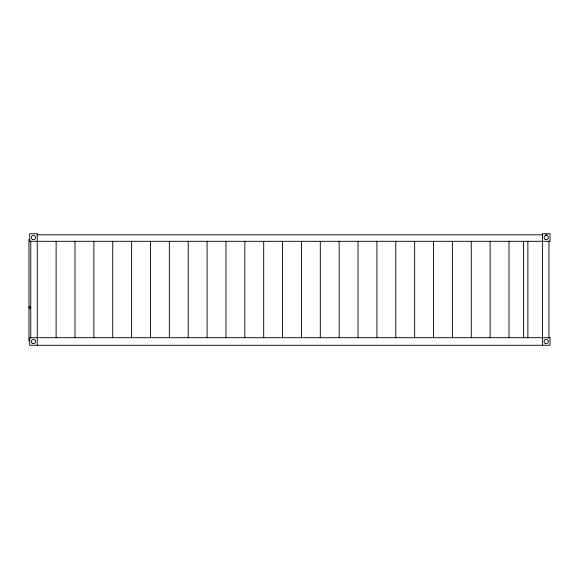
<?xml version="1.0" encoding="UTF-8"?>
<svg xmlns="http://www.w3.org/2000/svg" width="579" height="579" viewBox="0 0 579 579"><rect width="100%" height="100%" fill="white"/><g stroke="black" fill="none" stroke-linecap="round" stroke-linejoin="round"><path stroke-width="0.87" d="M28.95 306.827L29.978 306.494L30.615 307.369L29.978 308.245L28.95 307.912M37.092 234.806L542.639 234.806M545.353 234.806L547.155 234.806M548.964 241.096L548.964 338.093M542.472 345.279L542.472 233.721L550.05 233.721L550.05 241.305L29.681 241.305L29.681 233.721L37.259 233.721L37.259 345.279M527.874 241.305L527.874 337.695M523.597 241.305L523.597 337.695M508.999 241.305L508.999 337.695M490.131 241.305L490.131 337.695M471.263 241.305L471.263 337.695M452.394 241.305L452.394 337.695M433.526 241.305L433.526 337.695M414.651 241.305L414.651 337.695M395.783 241.305L395.783 337.695M376.915 241.305L376.915 337.695M358.046 241.305L358.046 337.695M339.178 241.305L339.178 337.695M320.303 241.305L320.303 337.695M301.435 241.305L301.435 337.695M282.566 241.305L282.566 337.695M263.698 241.305L263.698 337.695M244.823 241.305L244.823 337.695M225.955 241.305L225.955 337.695M207.087 241.305L207.087 337.695M188.218 241.305L188.218 337.695M169.35 241.305L169.35 337.695M150.475 241.305L150.475 337.695M131.607 241.305L131.607 337.695M112.739 241.305L112.739 337.695M93.87 241.305L93.87 337.695M75.002 241.305L75.002 337.695M56.127 241.305L56.127 337.695M30.759 241.096L30.759 338.093M28.95 239.359L28.95 340.995M550.05 337.695L29.681 337.695L29.681 345.279L550.05 345.279L550.05 337.695M32.388 343.361A2.164 2.164 0 0 0 35.637 341.487A2.164 2.164 0 0 0 32.388 339.612A2.164 2.164 0 0 0 32.388 343.361M545.179 343.361A2.164 2.164 0 0 0 548.422 341.487A2.164 2.164 0 0 0 545.179 339.612A2.164 2.164 0 0 0 545.179 343.361M32.388 239.388A2.164 2.164 0 0 0 35.637 237.513A2.164 2.164 0 0 0 32.388 235.639A2.164 2.164 0 0 0 32.388 239.388M545.179 239.388A2.164 2.164 0 0 0 548.422 237.513A2.164 2.164 0 0 0 545.179 235.639A2.164 2.164 0 0 0 545.179 239.388"/></g></svg>
